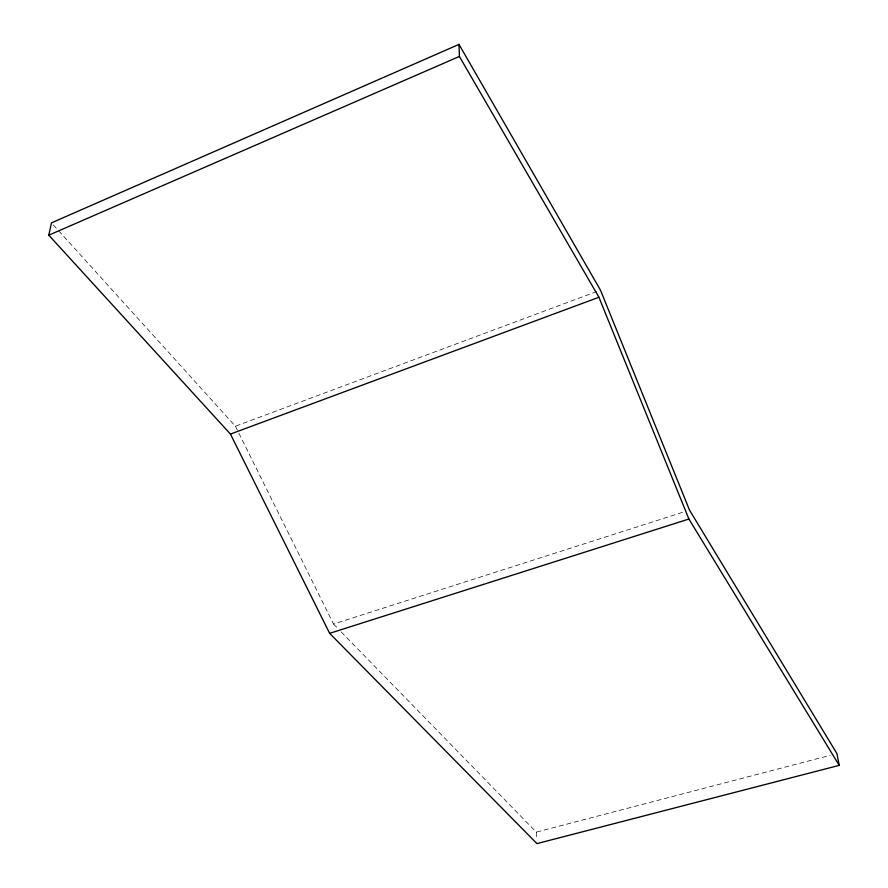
<?xml version="1.0" encoding="UTF-8"?>
<svg xmlns="http://www.w3.org/2000/svg" width="888" height="888" viewBox="0 0 888 888"><rect width="100%" height="100%" fill="white"/><g stroke="black" fill="none" stroke-linecap="round" stroke-linejoin="round"><path stroke-width="0.67" stroke-dasharray="4.44 3.33" d="M53.347 224.908L235.409 426.218L600.477 290.165M235.409 426.218L333.511 624.031L684.237 511.799M341.236 631.967L536.297 832.123L830.191 755.322M333.511 624.031L337.373 628.005M536.297 832.123L536.718 839.77"/><path stroke-width="1.33" d="M48.785 235.176L51.482 222.855L458.985 44.4L600.477 290.165L689.51 510.112L836.907 753.568L839.216 765.367L536.94 843.6L329.648 633.344L230.447 434.077L48.785 235.176L459.385 56.466L458.985 44.4M230.447 434.077L598.923 297.258L688.899 519.036L839.216 765.367M329.648 633.344L688.899 519.036M459.385 56.466L598.923 297.258"/></g></svg>
